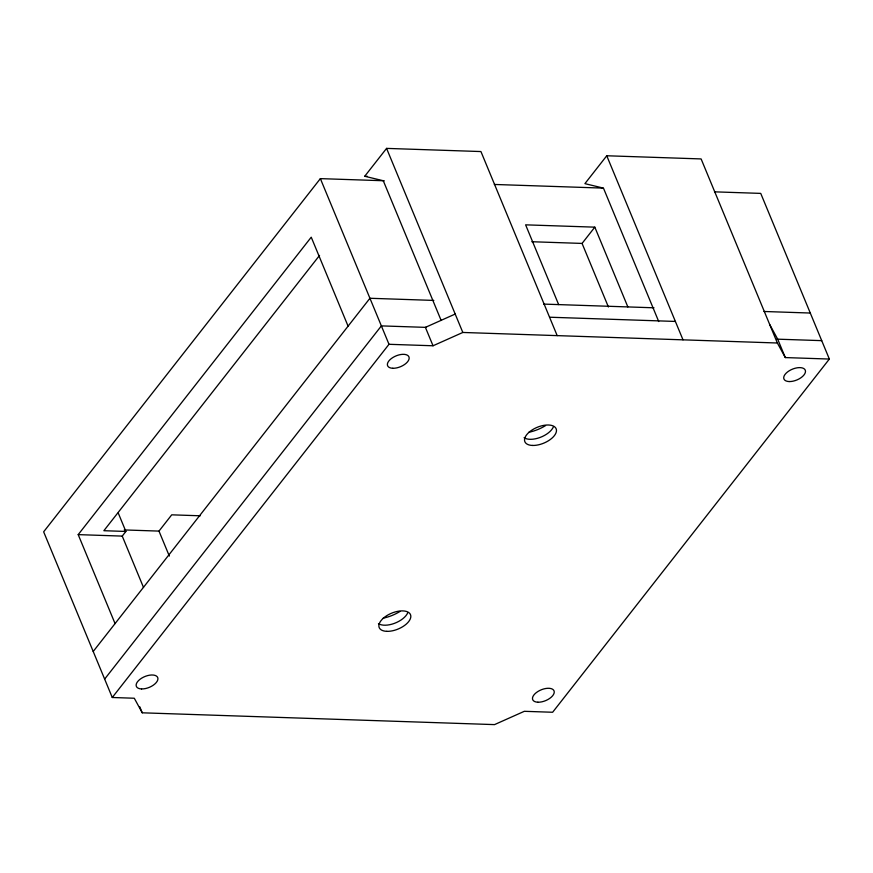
<?xml version="1.0" encoding="UTF-8"?>
<svg xmlns="http://www.w3.org/2000/svg" width="873" height="873" viewBox="0 0 873 873"><rect width="100%" height="100%" fill="white"/><g stroke="black" fill="none" stroke-linecap="round" stroke-linejoin="round"><path stroke-width="1.31" d="M384.251 180.766L320.369 178.627L43.65 531.821L112.268 697.494L134.289 698.236L142.244 712.805L494.522 724.612L524.324 711.309L552.631 712.259L829.35 359.054L760.732 193.391L714.518 191.842M115.061 623.595L78.199 534.625L311.235 237.194L348.087 326.164M441.149 320.446L383.28 180.733L364.728 176.27L386.575 148.388L480.936 151.553L557.181 335.625M319.54 255.429L103.865 530.708L125.876 531.45L118.259 513.04M78.199 534.625L122.242 536.098L125.876 531.45M124.228 529.933L158.984 531.1L171.73 514.83L200.255 515.79M93.215 651.476L369.934 298.271L433.816 300.421M104.651 679.085L381.37 325.891L426.22 327.386M112.268 697.494L388.998 344.3L433.03 345.773L462.821 332.46L777.363 343.002L785.318 357.581L829.35 359.054M777.363 343.002L701.117 158.93L606.757 155.765L584.91 183.646L603.461 188.121L658.722 321.537M531.864 241.734L582.073 243.425L594.819 227.155L627.851 306.925M455.204 314.051L425.402 327.364L433.03 345.773M364.728 176.27L367.424 176.357M494.336 184.454L603.068 188.099M594.819 227.155L525.611 224.841L558.655 304.601M543.715 304.099L653.986 307.798M763.995 311.486L810.286 313.036M549.564 317.215L675.375 321.439M776.872 339.15L821.722 340.645M769.735 324.592L777.69 339.171L785.318 357.581M606.757 155.765L683.002 339.837M582.073 243.425L608.405 306.98M386.575 148.388L462.821 332.46M320.369 178.627L388.998 344.3M158.984 531.1L169.329 556.068M122.242 536.098L143.521 587.474M139.702 706.672L142.244 712.805M553.384 426.886A16.936 8.577 -22.5 0 1 540.016 437.482A16.936 8.577 -22.5 0 1 524.084 437.711M407.746 612.781A16.936 8.577 -22.5 0 1 394.378 623.377A16.936 8.577 -22.5 0 1 378.446 623.606M545.56 425.588A26.954 13.641 -22.5 0 1 528.852 432.266M399.921 611.482A26.954 13.641 -22.5 0 1 383.214 618.16M532.475 445.448A16.936 8.577 -22.5 0 0 556.483 430.509A16.936 8.577 -22.5 0 0 532.508 429.712A16.936 8.577 -22.5 0 0 532.475 445.448M789.127 381.556A11.545 5.849 -22.5 0 0 805.495 371.374A11.545 5.849 -22.5 0 0 789.148 370.829A11.545 5.849 -22.5 0 0 789.127 381.556M392.806 368.275A11.545 5.849 -22.5 0 0 409.175 358.083A11.545 5.849 -22.5 0 0 392.828 357.537A11.545 5.849 -22.5 0 0 392.806 368.275M537.899 702.219A11.545 5.849 -22.5 0 0 554.257 692.038A11.545 5.849 -22.5 0 0 537.91 691.492A11.545 5.849 -22.5 0 0 537.899 702.219M141.568 688.939A11.545 5.849 -22.5 0 0 157.937 678.758A11.545 5.849 -22.5 0 0 141.59 678.201A11.545 5.849 -22.5 0 0 141.568 688.939M386.837 631.343A16.936 8.577 -22.5 0 0 410.834 616.403A16.936 8.577 -22.5 0 0 386.859 615.607A16.936 8.577 -22.5 0 0 386.837 631.343"/></g></svg>
